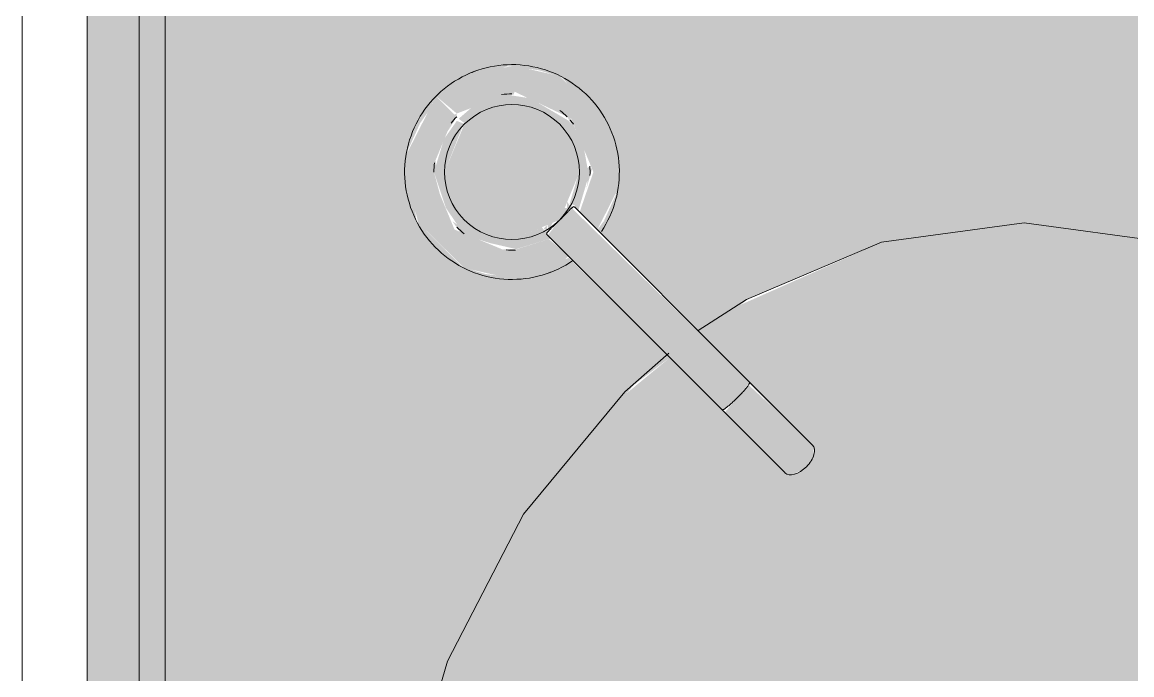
# Model space of a CAD drawing. Header units: inches. Extents: x -4124 to -1807, y 11006 to 12379.
# Drawn here: x -3004.32 to -2993.66, y 11927.66 to 11933.93 of the extents above; entities that cross this region are included whole.
import ezdxf

# ---------------------------------------------------------------- set-up
doc = ezdxf.new("R2010")
doc.units = ezdxf.units.IN
doc.header["$MEASUREMENT"] = 0
for name, color, linetype, lineweight in [('A-WALL', 113, 'Continuous', 18), ('A-WALL-PATT-5', 111, 'Continuous', 9), ('I-WALL-3', 2, 'Continuous', 9), ('P-SANR-FIXT', 6, 'Continuous', 9)]:
    doc.layers.add(name, color=color, linetype=linetype, lineweight=lineweight)

# ---------------------------------------------------------------- blocks, each defined once
blk = doc.blocks.new('Plbg-Sink Wall Mounted-UH - Sink-403447-ENLARGED FLOOR PLAN - BASEMENT - EAST')
at = {"layer": 'P-SANR-FIXT'}
h = blk.add_hatch(color=256, dxfattribs=at)
h.paths.add_polyline_path([(-12, 0), (-12, -0.5), (12, -0.5), (12, 0), (-7.431, 0)], flags=0)
h.paths.add_polyline_path([(-12, -2), (-12, -18), (12, -18), (12, -0.75), (-12, -0.75)], flags=0)
h.paths.add_polyline_path([(0.437, -1.098), (0.397, -1.084), (0.397, -1.098)], flags=0)
h.paths.add_polyline_path([(-7.431, -9), (-7.244, -7.631), (-6.695, -6.332), (-5.809, -5.165), (-4.632, -4.192), (-3.222, -3.459), (-1.651, -3.004), (-0.377, -2.885), (-0.397, -1.126), (-0.419, -1.152), (-0.474, -1.077), (-0.949, -1.055), (-0.952, -0.925), (-1.001, -0.925), (-1.001, -0.758), (1.001, -0.76), (0.998, -0.928), (0.949, -0.928), (0.949, -1.055), (0.448, -1.077), (0.396, -1.125), (0.377, -1.152), (0.377, -2.885), (1.657, -3.004), (3.228, -3.459), (4.638, -4.192), (5.881, -5.252), (6.143, -5.597), (7.1, -4.624), (6.932, -4.232), (6.909, -4.125), (6.945, -3.827), (7.01, -3.607), (7.456, -3.162), (8.135, -3.08), (8.394, -3.198), (8.5, -3.273), (8.653, -3.351), (8.912, -3.919), (8.939, -4.036), (8.902, -4.334), (8.838, -4.554), (8.337, -5.008), (7.713, -5.081), (7.453, -4.963), (7.368, -4.898), (6.371, -5.897), (6.714, -6.363), (7.25, -7.631), (7.437, -9), (7.25, -10.369), (6.701, -11.668), (5.815, -12.835), (4.638, -13.808), (3.228, -14.541), (1.657, -14.996), (0.003, -15.15), (-1.651, -14.996), (-3.222, -14.541), (-4.632, -13.808), (-5.809, -12.835), (-6.695, -11.668), (-7.244, -10.369)], flags=0)
for points in [[(-12, -0.75), (12, -0.75), (12, -0.5), (-12, -0.5)], [(-7.431, -9), (-7.244, -10.369), (-6.695, -11.668), (-5.809, -12.835), (-4.632, -13.808), (-3.222, -14.541), (-1.651, -14.996), (0.003, -15.15), (1.657, -14.996), (3.228, -14.541), (4.638, -13.808), (5.815, -12.835), (6.701, -11.668), (7.25, -10.369), (7.437, -9), (7.25, -7.631), (6.636, -6.246), (6.371, -5.897), (5.247, -6.987), (5.132, -6.941), (5.039, -6.833), (5.023, -6.724), (5.096, -6.644), (6.143, -5.597), (5.725, -5.091), (4.638, -4.192), (3.228, -3.459), (1.657, -3.004), (0.377, -2.885), (0.349, -9.468), (0.326, -9.525), (0.308, -9.623), (0.135, -9.799), (0, -9.827), (-0.188, -9.777), (-0.188, -9.734), (-0.326, -9.6), (-0.349, -9.468), (-0.364, -9.399), (-0.377, -2.885), (-1.651, -3.004), (-3.222, -3.459), (-4.632, -4.192), (-5.809, -5.165), (-6.695, -6.332), (-7.244, -7.631)], [(6.905, -4.242), (6.932, -4.233), (7.083, -4.59), (7.119, -4.624), (7.28, -4.434), (7.158, -4.044), (7.372, -3.528), (7.924, -3.299), (8.476, -3.528), (8.653, -3.351), (8.085, -3.062), (7.772, -3.115), (7.603, -3.138), (7.437, -3.18), (7.002, -3.623), (6.911, -4.029), (6.906, -4.218)], [(7.368, -4.898), (7.763, -5.099), (8.076, -5.045), (8.245, -5.023), (8.392, -4.999), (8.846, -4.537), (8.937, -4.132), (8.922, -3.878), (8.89, -3.852), (8.765, -3.57), (8.653, -3.351), (8.486, -3.55), (8.696, -4.103), (8.439, -4.648), (7.924, -4.862), (7.536, -4.729), (7.372, -4.894)], [(7.276, -4.08), (7.465, -4.539), (8.382, -3.622), (7.924, -3.432), (7.465, -3.622), (7.331, -3.946)], [(7.465, -4.539), (7.924, -4.729), (8.382, -4.539), (8.572, -4.08), (8.382, -3.622), (7.5, -4.504)], [(5.641, -6.098), (5.669, -6.148), (5.758, -6.246), (7.463, -4.539), (7.319, -4.425), (5.641, -6.098)], [(5.758, -6.246), (5.907, -6.363), (7.579, -4.654), (7.464, -4.54), (5.793, -6.211)], [(5.017, -6.757), (5.064, -6.872), (5.096, -6.909), (5.758, -6.246), (5.616, -6.124), (5.022, -6.726)], [(5.096, -6.909), (5.211, -6.981), (5.302, -6.968), (5.881, -6.353), (5.758, -6.246), (5.651, -6.353)]]:
    blk.add_hatch(color=256, dxfattribs=at).paths.add_polyline_path(points, flags=0)
h = blk.add_hatch(color=256, dxfattribs=at)
h.paths.add_polyline_path([(7.143, -4.08), (7.186, -4.113), (7.18, -3.99), (7.158, -4.044)], flags=0)
h.paths.add_polyline_path([(7.351, -4.425), (7.437, -4.47), (7.418, -4.424), (7.37, -4.425)], flags=0)
h.paths.add_polyline_path([(7.331, -4.413), (7.36, -4.413), (7.351, -4.399)], flags=0)
h.paths.add_polyline_path([(7.278, -3.755), (7.453, -3.506), (7.35, -3.58), (7.278, -3.754)], flags=0)
h.paths.add_polyline_path([(7.703, -3.39), (7.924, -3.33), (7.929, -3.354), (8.035, -3.345), (7.924, -3.299), (7.709, -3.388)], flags=0)
h.paths.add_polyline_path([(8.314, -3.461), (8.454, -3.55), (8.476, -3.528), (8.365, -3.482)], flags=0)
h = blk.add_hatch(color=256, dxfattribs=at)
h.paths.add_polyline_path([(7.185, -4.123), (7.284, -4.445), (7.299, -4.445), (7.314, -4.413), (7.331, -4.413), (7.394, -4.367), (7.276, -4.08), (7.465, -3.622), (7.924, -3.432), (8.388, -3.616), (8.415, -3.55), (8.242, -3.428), (7.924, -3.33), (7.58, -3.445), (7.381, -3.58), (7.278, -3.755), (7.241, -3.873), (7.186, -4.113), (7.186, -4.116)], flags=0)
h.paths.add_polyline_path([(7.351, -4.425), (7.413, -4.413), (7.38, -4.386), (7.36, -4.413)], flags=0)
h = blk.add_hatch(color=256, dxfattribs=at)
h.paths.add_polyline_path([(7.592, -4.673), (7.592, -4.691), (7.598, -4.676)], flags=0)
h.paths.add_polyline_path([(7.579, -4.654), (7.606, -4.654), (7.592, -4.644)], flags=0)
h.paths.add_polyline_path([(7.464, -4.54), (7.58, -4.624), (7.578, -4.585), (7.465, -4.539)], flags=0)
h.paths.add_polyline_path([(7.755, -4.792), (7.955, -4.849), (7.975, -4.809), (7.809, -4.803)], flags=0)
h.paths.add_polyline_path([(8.307, -4.703), (8.48, -4.624), (8.454, -4.611), (8.326, -4.683)], flags=0)
h.paths.add_polyline_path([(8.454, -3.55), (8.486, -3.55), (8.476, -3.528)], flags=0)
h.paths.add_polyline_path([(8.603, -3.835), (8.67, -4.099), (8.696, -4.103), (8.703, -4.074), (8.609, -3.848)], flags=0)
h = blk.add_hatch(color=256, dxfattribs=at)
h.paths.add_polyline_path([(7.549, -4.716), (7.892, -4.818), (8.215, -4.76), (8.307, -4.703), (8.415, -4.627), (8.633, -4.254), (8.642, -4.19), (8.663, -4.055), (8.602, -3.83), (8.546, -3.696), (8.436, -3.568), (8.387, -3.633), (8.56, -4.11), (8.348, -4.553), (7.892, -4.715), (7.62, -4.634), (7.606, -4.681), (7.577, -4.688), (7.551, -4.714)], flags=0)
h.paths.add_polyline_path([(7.579, -4.654), (7.637, -4.61), (7.58, -4.61), (7.58, -4.634)], flags=0)
for p, q in [((12, -0.5), (-12, -0.5)), ((-12, -0.75), (12, -0.75)), ((7.325, -4.414), (5.641, -6.098)), ((5.906, -6.363), (7.59, -4.679)), ((5.641, -6.098), (5.036, -6.703)), ((5.302, -6.968), (5.906, -6.363))]:
    blk.add_line(p, q, dxfattribs=at)
at = {"layer": 'P-SANR-FIXT', "flags": 128}
for points in [[(0.379, -2.858), (1.657, -3.004), (3.228, -3.459), (4.638, -4.192), (5.815, -5.165), (6.186, -5.586)], [(8.653, -3.351), (8.623, -3.323), (8.593, -3.295), (8.561, -3.269), (8.528, -3.244), (8.494, -3.221), (8.459, -3.199), (8.423, -3.178), (8.387, -3.159), (8.35, -3.141), (8.312, -3.125), (8.273, -3.11), (8.234, -3.097), (8.194, -3.085), (8.154, -3.075), (8.114, -3.067), (8.073, -3.06), (8.032, -3.055), (7.991, -3.051), (7.95, -3.049), (7.909, -3.049), (7.868, -3.051), (7.827, -3.054), (7.786, -3.058), (7.745, -3.065), (7.704, -3.073), (7.664, -3.082), (7.625, -3.094), (7.585, -3.106), (7.547, -3.121), (7.509, -3.136), (7.471, -3.154), (7.434, -3.173), (7.399, -3.193), (7.363, -3.215), (7.329, -3.238), (7.296, -3.262), (7.264, -3.288), (7.233, -3.315), (7.203, -3.343), (7.174, -3.373), (7.146, -3.403), (7.12, -3.435), (7.094, -3.468), (7.071, -3.501), (7.048, -3.536), (7.027, -3.571), (7.007, -3.608), (6.989, -3.645), (6.973, -3.682), (6.957, -3.721), (6.944, -3.76), (6.932, -3.799), (6.921, -3.839), (6.912, -3.879), (6.905, -3.92), (6.9, -3.961), (6.896, -4.002), (6.893, -4.043), (6.893, -4.084), (6.894, -4.126), (6.896, -4.167), (6.901, -4.208), (6.906, -4.249), (6.914, -4.289), (6.923, -4.329), (6.934, -4.369), (6.946, -4.408), (6.96, -4.447), (6.976, -4.486), (6.993, -4.523), (7.011, -4.56), (7.031, -4.596), (7.052, -4.631), (7.075, -4.666)], [(7.354, -4.94), (7.389, -4.962), (7.425, -4.983), (7.461, -5.002), (7.498, -5.02), (7.536, -5.036), (7.575, -5.051), (7.614, -5.064), (7.653, -5.076), (7.693, -5.086), (7.734, -5.094), (7.775, -5.101), (7.815, -5.106), (7.857, -5.109), (7.898, -5.111), (7.939, -5.112), (7.98, -5.11), (8.021, -5.107), (8.062, -5.102), (8.103, -5.096), (8.144, -5.088), (8.184, -5.078), (8.223, -5.067), (8.263, -5.054), (8.301, -5.04), (8.339, -5.024), (8.377, -5.007), (8.413, -4.988), (8.449, -4.968), (8.484, -4.946), (8.519, -4.923), (8.552, -4.898), (8.584, -4.873), (8.615, -4.846), (8.645, -4.817), (8.674, -4.788), (8.702, -4.757), (8.728, -4.726), (8.753, -4.693), (8.777, -4.659), (8.8, -4.625), (8.821, -4.589), (8.84, -4.553), (8.859, -4.516), (8.875, -4.478), (8.89, -4.44), (8.904, -4.401), (8.916, -4.362), (8.927, -4.322), (8.935, -4.281), (8.943, -4.241), (8.948, -4.2), (8.952, -4.159), (8.955, -4.118), (8.955, -4.076), (8.954, -4.035), (8.952, -3.994), (8.947, -3.953), (8.941, -3.912), (8.934, -3.872), (8.925, -3.831), (8.914, -3.792), (8.902, -3.752), (8.888, -3.713), (8.872, -3.675), (8.855, -3.638), (8.837, -3.601), (8.817, -3.565), (8.796, -3.529), (8.773, -3.495), (8.749, -3.461), (8.723, -3.429), (8.697, -3.397), (8.669, -3.367), (8.653, -3.351)], [(6.402, -5.87), (6.701, -6.332), (7.25, -7.631), (7.437, -9)], [(7.437, -9), (7.25, -10.369), (6.701, -11.668), (5.815, -12.835), (4.638, -13.808), (3.228, -14.541), (1.657, -14.996), (0.003, -15.15), (-1.651, -14.996), (-3.222, -14.541), (-4.632, -13.808), (-5.809, -12.835), (-6.695, -11.668), (-7.244, -10.369), (-7.431, -9)]]:
    blk.add_lwpolyline(points, dxfattribs=at)
at = {"layer": 'P-SANR-FIXT'}
for radius, start, end in [(0.75, 83.2673, 90), (0.648, 45, 225), (0.75, 45, 51.2306), (0.75, 135, 142.1909), (0.648, 225, 45), (1.031, 20.0551, 23.62), (0.75, 175.6967, 182.5518), (0.75, 0, 7.7078), (1.031, 200.0551, 203.62), (0.75, 315, 322.1679), (0.75, 307.9008, 311.6524), (0.75, 267.4482, 274.3033)]:
    blk.add_arc((7.924, -4.08), radius, start, end, dxfattribs=at)
for start_param, end_param in [(0, 1.570796), (1.570796, 3.141593)]:
    blk.add_ellipse((5.169, -6.835), major_axis=(-0.133, 0.133), ratio=0.5547, start_param=start_param, end_param=end_param, dxfattribs=at)
for points in [[(7.323, -4.419), (7.324, -4.416), (7.324, -4.415), (7.326, -4.413)], [(7.591, -4.679), (7.59, -4.68), (7.588, -4.681), (7.585, -4.681)]]:
    blk.add_open_spline(points, degree=3, dxfattribs=at)
for points, knots in [([(7.331, -4.413), (7.333, -4.413), (7.335, -4.414), (7.34, -4.416), (7.345, -4.42), (7.351, -4.425), (7.357, -4.43), (7.364, -4.437), (7.372, -4.445), (7.38, -4.453), (7.389, -4.462), (7.398, -4.472), (7.408, -4.483), (7.419, -4.494), (7.43, -4.505), (7.445, -4.52), (7.456, -4.532), (7.464, -4.54)], [-0.4444444, -0.4444444, -0.4444444, -0.4444444, -0.4166667, -0.3888889, -0.3611111, -0.3333333, -0.3055556, -0.2777778, -0.25, -0.2222222, -0.1944444, -0.1666667, -0.1388889, -0.1111111, -0.0833333, -0.0555556, 0, 0, 0, 0]), ([(7.464, -4.54), (7.472, -4.548), (7.488, -4.563), (7.507, -4.582), (7.522, -4.596), (7.532, -4.606), (7.542, -4.615), (7.551, -4.624), (7.559, -4.633), (7.567, -4.64), (7.574, -4.647), (7.58, -4.654), (7.584, -4.66), (7.588, -4.665), (7.591, -4.669), (7.591, -4.672), (7.592, -4.673)], [-1, -1, -1, -1, -0.9444444, -0.8888889, -0.8611111, -0.8333333, -0.8055556, -0.7777778, -0.75, -0.7222222, -0.6944444, -0.6666667, -0.6388889, -0.6111111, -0.5833333, -0.5555556, -0.5555556, -0.5555556, -0.5555556]), ([(5.641, -6.098), (5.64, -6.099), (5.64, -6.101), (5.641, -6.106), (5.645, -6.114), (5.651, -6.123), (5.659, -6.135), (5.672, -6.152), (5.693, -6.177), (5.724, -6.211), (5.747, -6.234), (5.758, -6.246)], [0.5, 0.5, 0.5, 0.5, 0.5416667, 0.5833333, 0.625, 0.6666667, 0.7083333, 0.75, 0.8333333, 0.9166667, 1, 1, 1, 1]), ([(5.758, -6.246), (5.77, -6.257), (5.793, -6.28), (5.827, -6.311), (5.852, -6.332), (5.87, -6.346), (5.881, -6.354), (5.891, -6.359), (5.898, -6.363), (5.903, -6.365), (5.905, -6.364), (5.906, -6.363)], [0, 0, 0, 0, 0.0833333, 0.1666667, 0.25, 0.2916667, 0.3333333, 0.375, 0.4166667, 0.4583333, 0.5, 0.5, 0.5, 0.5])]:
    blk.add_open_spline(points, degree=3, knots=knots, dxfattribs=at)

msp = doc.modelspace()

# ---------------------------------------------------------------- hatches: boundary and pattern name
at = {"layer": 'A-WALL-PATT-5'}
h = msp.add_hatch(dxfattribs=at)
h.set_pattern_fill('FP_4', color=256, style=0, pattern_type=2)
h.set_pattern_definition([(0, (0, 0), (20.48, 5.12), [0.845, -14.515, 0.845, -14.515, -81.92]), (0, (0, 0), (20.48, 5.12), [-30.72, 0.845, -29.875, 0.845, -14.515, -35.84]), (0, (0, 0), (20.48, 5.12), [-76.8, 0.845, -9.395, 0.845, -24.755]), (120, (7.68, 2.56), (-14.67405, 15.1762003), [0.845, -14.515, 0.845, -14.515, -81.92]), (120, (7.68, 2.56), (-14.67405, 15.1762003), [-30.72, 0.845, -29.875, 0.845, -14.515, -35.84]), (120, (7.68, 2.56), (-14.67405, 15.1762003), [-76.8, 0.845, -9.395, 0.845, -24.755]), (240, (10.24, 12.8), (-5.80595, -20.2962003), [0.845, -14.515, 0.845, -14.515, -81.92]), (240, (10.24, 12.8), (-5.80595, -20.2962003), [-30.72, 0.845, -29.875, 0.845, -14.515, -35.84]), (240, (10.24, 12.8), (-5.80595, -20.2962003), [-76.8, 0.845, -9.395, 0.845, -24.755])])
h.paths.add_polyline_path([(-3003.69874, 11849.5644), (-3003.69874, 11949.0019), (-3004.32374, 11949.0019), (-3004.32374, 11849.5644)], flags=0)

# ---------------------------------------------------------------- linework, layer by layer
at = {"layer": 'A-WALL'}
msp.add_line((-3004.32374, 11848.9394), (-3004.32374, 11949.1894), dxfattribs=at)
at = {"layer": 'I-WALL-3'}
msp.add_line((-3003.69874, 11849.5644), (-3003.69874, 11949.1894), dxfattribs=at)

# ---------------------------------------------------------------- block references
at = {"layer": 'P-SANR-FIXT', "rotation": 89.99999999999855}
msp.add_blockref('Plbg-Sink Wall Mounted-UH - Sink-403447-ENLARGED FLOOR PLAN - BASEMENT - EAST', (-3003.69874, 11924.5644), dxfattribs=at)

doc.saveas('drawing.dxf')
